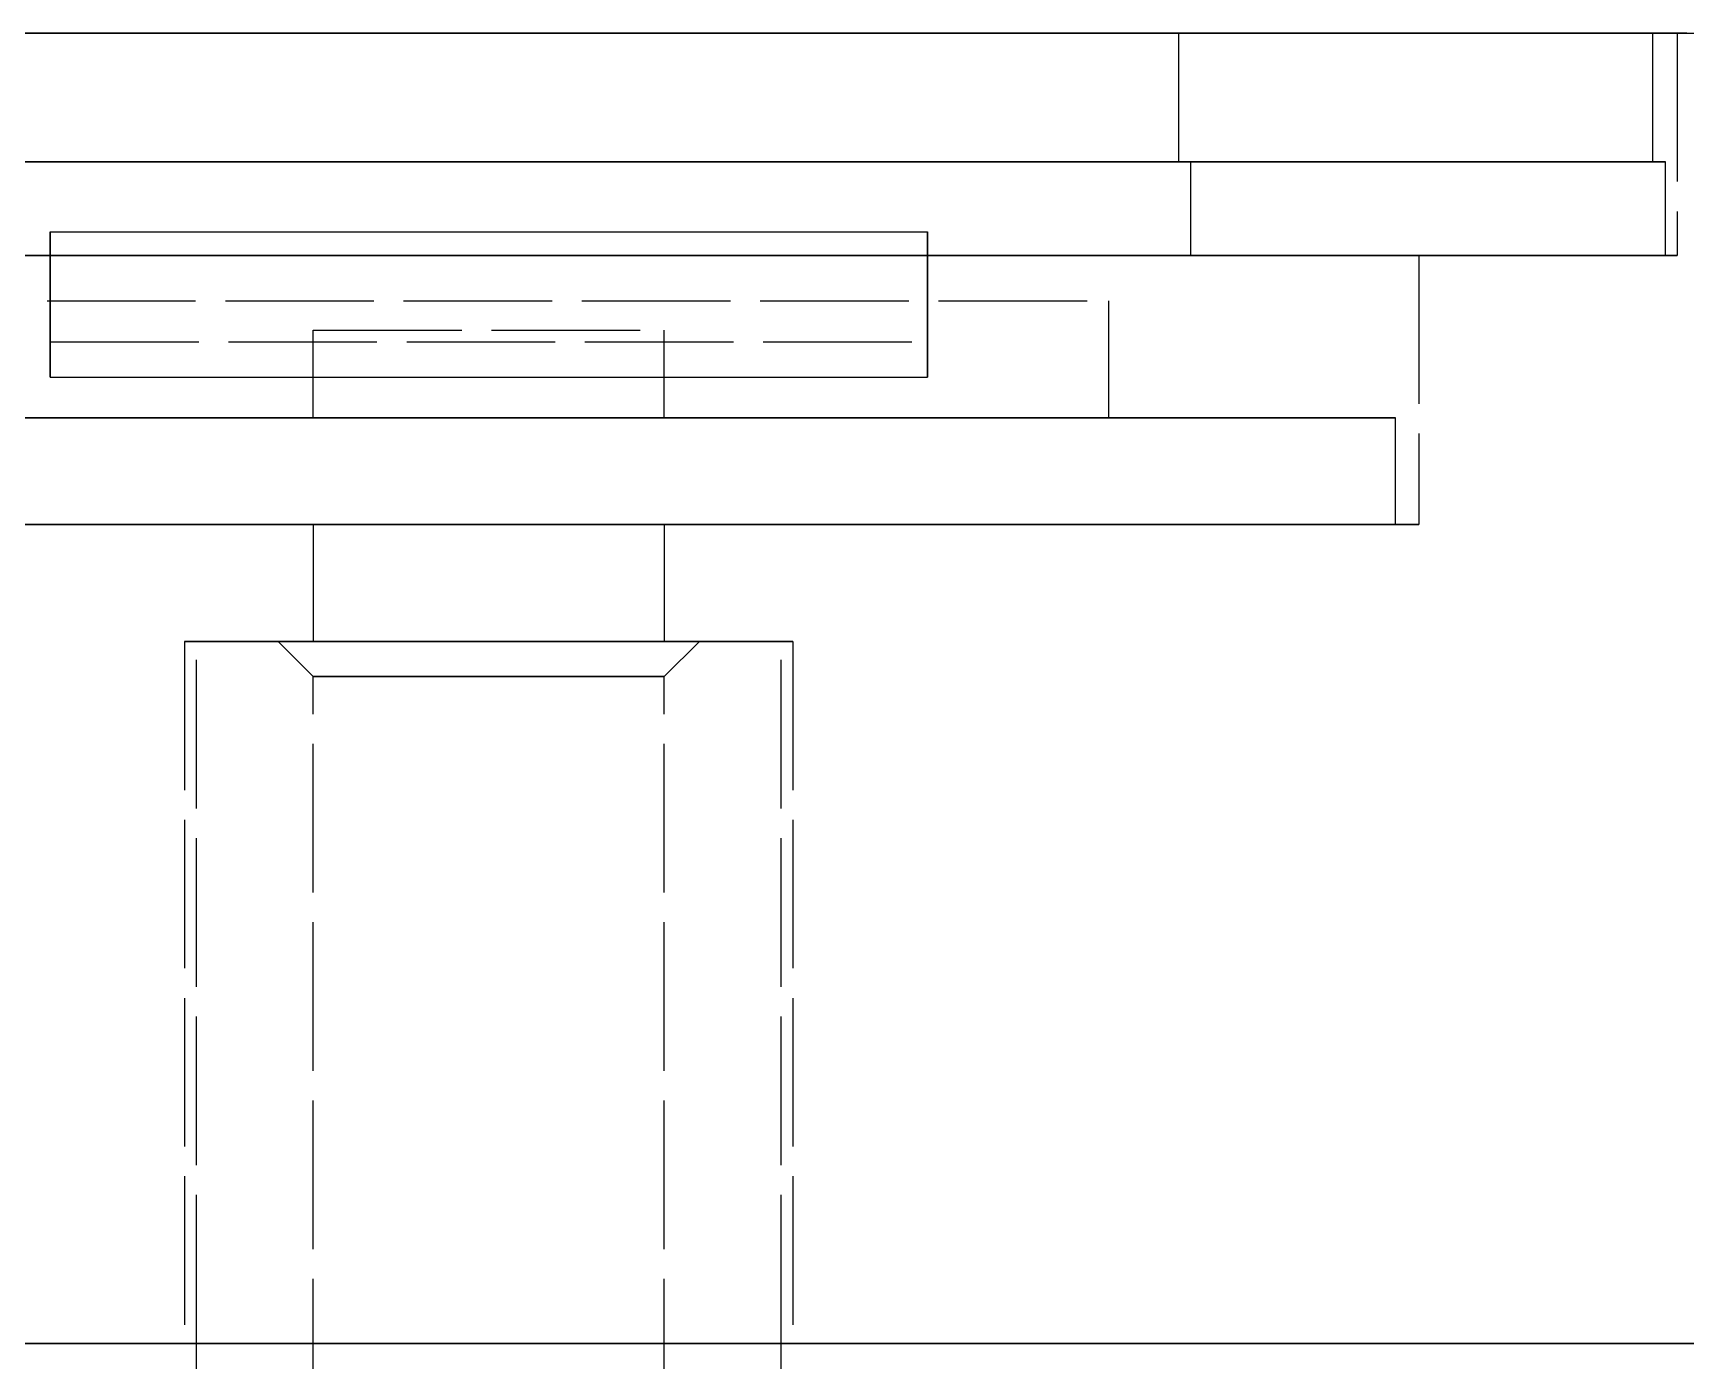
# Model space of a CAD drawing. Header units: millimetres. Extents: x -13 to 276, y -50 to 157.
# Drawn here: x 21.35 to 35.48, y 144.66 to 156.01 of the extents above; entities that cross this region are included whole.
import ezdxf

# ---------------------------------------------------------------- set-up
doc = ezdxf.new("R2010")
doc.units = ezdxf.units.MM
doc.linetypes.add('DASHED', pattern=[1.524, 1.27, -0.254])
doc.layers.add('HIDDEN', color=8, linetype='DASHED')
doc.layers.add('VISIBLE', color=7, linetype='CONTINUOUS')

msp = doc.modelspace()

# ---------------------------------------------------------------- linework, layer by layer
at = {"layer": 'HIDDEN'}
for points in [[(21.17571, 156.01), (21.53, 156.01), (21.88429, 156.01), (22.23857, 156.01), (22.59286, 156.01), (22.94714, 156.01), (23.30143, 156.01), (23.65571, 156.01), (24.01, 156.01), (24.36429, 156.01), (24.71857, 156.01), (25.07286, 156.01), (25.42714, 156.01), (25.78143, 156.01), (26.13571, 156.01), (26.49, 156.01), (26.84429, 156.01), (27.19857, 156.01), (27.55286, 156.01), (27.90714, 156.01), (28.26143, 156.01), (28.61571, 156.01), (28.97, 156.01), (29.32429, 156.01), (29.67857, 156.01), (30.03286, 156.01), (30.38714, 156.01), (30.74143, 156.01), (31.09571, 156.01), (31.45, 156.01), (31.80429, 156.01), (32.15857, 156.01), (32.51286, 156.01), (32.86714, 156.01), (33.22143, 156.01), (33.57571, 156.01), (33.93, 156.01), (34.28429, 156.01), (34.63857, 156.01), (34.99286, 156.01), (35.34714, 156.01), (35.70143, 156.01)], [(35.41, 156.01), (35.08746, 156.01), (34.76492, 156.01), (34.44238, 156.01), (34.11984, 156.01), (33.7973, 156.01), (33.47476, 156.01), (33.15222, 156.01), (32.82968, 156.01), (32.50714, 156.01), (32.1846, 156.01), (31.86206, 156.01), (31.53952, 156.01), (31.21698, 156.01), (30.89444, 156.01), (30.5719, 156.01), (30.24937, 156.01), (29.92683, 156.01), (29.60429, 156.01), (29.28175, 156.01), (28.95921, 156.01), (28.63667, 156.01), (28.31413, 156.01), (27.99159, 156.01), (27.66905, 156.01), (27.34651, 156.01), (27.02397, 156.01), (26.70143, 156.01), (26.37889, 156.01), (26.05635, 156.01), (25.73381, 156.01), (25.41127, 156.01), (25.08873, 156.01), (24.76619, 156.01), (24.44365, 156.01), (24.12111, 156.01), (23.79857, 156.01), (23.47603, 156.01), (23.15349, 156.01), (22.83095, 156.01), (22.50841, 156.01), (22.18587, 156.01), (21.86333, 156.01), (21.54079, 156.01), (21.21825, 156.01)], [(21.21825, 156.01), (21.54079, 156.01), (21.86333, 156.01), (22.18587, 156.01), (22.50841, 156.01), (22.83095, 156.01), (23.15349, 156.01), (23.47603, 156.01), (23.79857, 156.01), (24.12111, 156.01), (24.44365, 156.01), (24.76619, 156.01), (25.08873, 156.01), (25.41127, 156.01), (25.73381, 156.01), (26.05635, 156.01), (26.37889, 156.01), (26.70143, 156.01), (27.02397, 156.01), (27.34651, 156.01), (27.66905, 156.01), (27.99159, 156.01), (28.31413, 156.01), (28.63667, 156.01), (28.95921, 156.01), (29.28175, 156.01), (29.60429, 156.01), (29.92683, 156.01), (30.24937, 156.01), (30.5719, 156.01), (30.89444, 156.01), (31.21698, 156.01), (31.53952, 156.01), (31.86206, 156.01), (32.1846, 156.01), (32.50714, 156.01), (32.82968, 156.01), (33.15222, 156.01), (33.47476, 156.01), (33.7973, 156.01), (34.11984, 156.01), (34.44238, 156.01), (34.76492, 156.01), (35.08746, 156.01), (35.41, 156.01)], [(31.15, 156.01), (30.9627, 156.01), (30.7754, 156.01), (30.5881, 156.01), (30.40079, 156.01), (30.21349, 156.01), (30.02619, 156.01), (29.83889, 156.01), (29.65159, 156.01), (29.46429, 156.01), (29.27698, 156.01), (29.08968, 156.01), (28.90238, 156.01), (28.71508, 156.01), (28.52778, 156.01), (28.34048, 156.01), (28.15317, 156.01), (27.96587, 156.01), (27.77857, 156.01), (27.59127, 156.01), (27.40397, 156.01), (27.21667, 156.01), (27.02937, 156.01), (26.84206, 156.01), (26.65476, 156.01), (26.46746, 156.01), (26.28016, 156.01), (26.09286, 156.01), (25.90556, 156.01), (25.71825, 156.01), (25.53095, 156.01), (25.34365, 156.01), (25.15635, 156.01), (24.96905, 156.01), (24.78175, 156.01), (24.59444, 156.01), (24.40714, 156.01), (24.21984, 156.01), (24.03254, 156.01), (23.84524, 156.01), (23.65794, 156.01), (23.47063, 156.01), (23.28333, 156.01), (23.09603, 156.01), (22.90873, 156.01), (22.72143, 156.01), (22.53413, 156.01), (22.34683, 156.01), (22.15952, 156.01), (21.97222, 156.01), (21.78492, 156.01), (21.59762, 156.01), (21.41032, 156.01), (21.22302, 156.01)], [(35.2, 156.01), (34.88413, 156.01), (34.56825, 156.01), (34.25238, 156.01), (33.93651, 156.01), (33.62063, 156.01), (33.30476, 156.01), (32.98889, 156.01), (32.67302, 156.01), (32.35714, 156.01), (32.04127, 156.01), (31.7254, 156.01), (31.40952, 156.01), (31.09365, 156.01), (30.77778, 156.01), (30.4619, 156.01), (30.14603, 156.01), (29.83016, 156.01), (29.51429, 156.01), (29.19841, 156.01), (28.88254, 156.01), (28.56667, 156.01), (28.25079, 156.01), (27.93492, 156.01), (27.61905, 156.01), (27.30317, 156.01), (26.9873, 156.01), (26.67143, 156.01), (26.35556, 156.01), (26.03968, 156.01), (25.72381, 156.01), (25.40794, 156.01), (25.09206, 156.01), (24.77619, 156.01), (24.46032, 156.01), (24.14444, 156.01), (23.82857, 156.01), (23.5127, 156.01), (23.19683, 156.01), (22.88095, 156.01), (22.56508, 156.01), (22.24921, 156.01), (21.93333, 156.01), (21.61746, 156.01), (21.30159, 156.01)], [(31.15, 154.91), (31.15, 156.01)], [(31.15, 156.01), (31.21429, 156.01), (31.27857, 156.01), (31.34286, 156.01), (31.40714, 156.01), (31.47143, 156.01), (31.53571, 156.01), (31.6, 156.01), (31.66429, 156.01), (31.72857, 156.01), (31.79286, 156.01), (31.85714, 156.01), (31.92143, 156.01), (31.98571, 156.01), (32.05, 156.01), (32.11429, 156.01), (32.17857, 156.01), (32.24286, 156.01), (32.30714, 156.01), (32.37143, 156.01), (32.43571, 156.01), (32.5, 156.01), (32.56429, 156.01), (32.62857, 156.01), (32.69286, 156.01), (32.75714, 156.01), (32.82143, 156.01), (32.88571, 156.01), (32.95, 156.01), (33.01429, 156.01), (33.07857, 156.01), (33.14286, 156.01), (33.20714, 156.01), (33.27143, 156.01), (33.33571, 156.01), (33.4, 156.01), (33.46429, 156.01), (33.52857, 156.01), (33.59286, 156.01), (33.65714, 156.01), (33.72143, 156.01), (33.78571, 156.01), (33.85, 156.01), (33.91429, 156.01), (33.97857, 156.01), (34.04286, 156.01), (34.10714, 156.01), (34.17143, 156.01), (34.23571, 156.01), (34.3, 156.01), (34.36429, 156.01), (34.42857, 156.01), (34.49286, 156.01), (34.55714, 156.01), (34.62143, 156.01), (34.68571, 156.01), (34.75, 156.01), (34.81429, 156.01), (34.87857, 156.01), (34.94286, 156.01), (35.00714, 156.01), (35.07143, 156.01), (35.13571, 156.01), (35.2, 156.01)], [(35.2, 154.91), (35.2, 156.01)], [(35.41, 156.01), (35.41, 154.11)], [(19.35, 154.91), (31.15, 154.91)], [(35.31, 154.91), (34.99063, 154.91), (34.67127, 154.91), (34.3519, 154.91), (34.03254, 154.91), (33.71317, 154.91), (33.39381, 154.91), (33.07444, 154.91), (32.75508, 154.91), (32.43571, 154.91), (32.11635, 154.91), (31.79698, 154.91), (31.47762, 154.91), (31.15825, 154.91), (30.83889, 154.91), (30.51952, 154.91), (30.20016, 154.91), (29.88079, 154.91), (29.56143, 154.91), (29.24206, 154.91), (28.9227, 154.91), (28.60333, 154.91), (28.28397, 154.91), (27.9646, 154.91), (27.64524, 154.91), (27.32587, 154.91), (27.00651, 154.91), (26.68714, 154.91), (26.36778, 154.91), (26.04841, 154.91), (25.72905, 154.91), (25.40968, 154.91), (25.09032, 154.91), (24.77095, 154.91), (24.45159, 154.91), (24.13222, 154.91), (23.81286, 154.91), (23.49349, 154.91), (23.17413, 154.91), (22.85476, 154.91), (22.5354, 154.91), (22.21603, 154.91), (21.89667, 154.91), (21.5773, 154.91), (21.25794, 154.91)], [(21.30159, 154.91), (21.61746, 154.91), (21.93333, 154.91), (22.24921, 154.91), (22.56508, 154.91), (22.88095, 154.91), (23.19683, 154.91), (23.5127, 154.91), (23.82857, 154.91), (24.14444, 154.91), (24.46032, 154.91), (24.77619, 154.91), (25.09206, 154.91), (25.40794, 154.91), (25.72381, 154.91), (26.03968, 154.91), (26.35556, 154.91), (26.67143, 154.91), (26.9873, 154.91), (27.30317, 154.91), (27.61905, 154.91), (27.93492, 154.91), (28.25079, 154.91), (28.56667, 154.91), (28.88254, 154.91), (29.19841, 154.91), (29.51429, 154.91), (29.83016, 154.91), (30.14603, 154.91), (30.4619, 154.91), (30.77778, 154.91), (31.09365, 154.91), (31.40952, 154.91), (31.7254, 154.91), (32.04127, 154.91), (32.35714, 154.91), (32.67302, 154.91), (32.98889, 154.91), (33.30476, 154.91), (33.62063, 154.91), (33.93651, 154.91), (34.25238, 154.91), (34.56825, 154.91), (34.88413, 154.91), (35.2, 154.91)], [(35.2, 154.91), (35.13571, 154.91), (35.07143, 154.91), (35.00714, 154.91), (34.94286, 154.91), (34.87857, 154.91), (34.81429, 154.91), (34.75, 154.91), (34.68571, 154.91), (34.62143, 154.91), (34.55714, 154.91), (34.49286, 154.91), (34.42857, 154.91), (34.36429, 154.91), (34.3, 154.91), (34.23571, 154.91), (34.17143, 154.91), (34.10714, 154.91), (34.04286, 154.91), (33.97857, 154.91), (33.91429, 154.91), (33.85, 154.91), (33.78571, 154.91), (33.72143, 154.91), (33.65714, 154.91), (33.59286, 154.91), (33.52857, 154.91), (33.46429, 154.91), (33.4, 154.91), (33.33571, 154.91), (33.27143, 154.91), (33.20714, 154.91), (33.14286, 154.91), (33.07857, 154.91), (33.01429, 154.91), (32.95, 154.91), (32.88571, 154.91), (32.82143, 154.91), (32.75714, 154.91), (32.69286, 154.91), (32.62857, 154.91), (32.56429, 154.91), (32.5, 154.91), (32.43571, 154.91), (32.37143, 154.91), (32.30714, 154.91), (32.24286, 154.91), (32.17857, 154.91), (32.11429, 154.91), (32.05, 154.91), (31.98571, 154.91), (31.92143, 154.91), (31.85714, 154.91), (31.79286, 154.91), (31.72857, 154.91), (31.66429, 154.91), (31.6, 154.91), (31.53571, 154.91), (31.47143, 154.91), (31.40714, 154.91), (31.34286, 154.91), (31.27857, 154.91), (31.21429, 154.91), (31.15, 154.91)], [(31.25, 154.11), (31.25, 154.91)], [(31.25, 154.91), (31.31444, 154.91), (31.37889, 154.91), (31.44333, 154.91), (31.50778, 154.91), (31.57222, 154.91), (31.63667, 154.91), (31.70111, 154.91), (31.76556, 154.91), (31.83, 154.91), (31.89444, 154.91), (31.95889, 154.91), (32.02333, 154.91), (32.08778, 154.91), (32.15222, 154.91), (32.21667, 154.91), (32.28111, 154.91), (32.34556, 154.91), (32.41, 154.91), (32.47444, 154.91), (32.53889, 154.91), (32.60333, 154.91), (32.66778, 154.91), (32.73222, 154.91), (32.79667, 154.91), (32.86111, 154.91), (32.92556, 154.91), (32.99, 154.91), (33.05444, 154.91), (33.11889, 154.91), (33.18333, 154.91), (33.24778, 154.91), (33.31222, 154.91), (33.37667, 154.91), (33.44111, 154.91), (33.50556, 154.91), (33.57, 154.91), (33.63444, 154.91), (33.69889, 154.91), (33.76333, 154.91), (33.82778, 154.91), (33.89222, 154.91), (33.95667, 154.91), (34.02111, 154.91), (34.08556, 154.91), (34.15, 154.91), (34.21444, 154.91), (34.27889, 154.91), (34.34333, 154.91), (34.40778, 154.91), (34.47222, 154.91), (34.53667, 154.91), (34.60111, 154.91), (34.66556, 154.91), (34.73, 154.91), (34.79444, 154.91), (34.85889, 154.91), (34.92333, 154.91), (34.98778, 154.91), (35.05222, 154.91), (35.11667, 154.91), (35.18111, 154.91), (35.24556, 154.91), (35.31, 154.91)], [(35.31, 154.11), (35.31, 154.91)], [(21.5, 153.37), (21.5, 154.31)], [(21.5, 154.31), (29, 154.31)], [(29, 153.37), (29, 154.31)], [(35.41, 154.11), (35.08746, 154.11), (34.76492, 154.11), (34.44238, 154.11), (34.11984, 154.11), (33.7973, 154.11), (33.47476, 154.11), (33.15222, 154.11), (32.82968, 154.11), (32.50714, 154.11), (32.1846, 154.11), (31.86206, 154.11), (31.53952, 154.11), (31.21698, 154.11), (30.89444, 154.11), (30.5719, 154.11), (30.24937, 154.11), (29.92683, 154.11), (29.60429, 154.11), (29.28175, 154.11), (28.95921, 154.11), (28.63667, 154.11), (28.31413, 154.11), (27.99159, 154.11), (27.66905, 154.11), (27.34651, 154.11), (27.02397, 154.11), (26.70143, 154.11), (26.37889, 154.11), (26.05635, 154.11), (25.73381, 154.11), (25.41127, 154.11), (25.08873, 154.11), (24.76619, 154.11), (24.44365, 154.11), (24.12111, 154.11), (23.79857, 154.11), (23.47603, 154.11), (23.15349, 154.11), (22.83095, 154.11), (22.50841, 154.11), (22.18587, 154.11), (21.86333, 154.11), (21.54079, 154.11), (21.21825, 154.11)], [(21.21825, 154.11), (21.54079, 154.11), (21.86333, 154.11), (22.18587, 154.11), (22.50841, 154.11), (22.83095, 154.11), (23.15349, 154.11), (23.47603, 154.11), (23.79857, 154.11), (24.12111, 154.11), (24.44365, 154.11), (24.76619, 154.11), (25.08873, 154.11), (25.41127, 154.11), (25.73381, 154.11), (26.05635, 154.11), (26.37889, 154.11), (26.70143, 154.11), (27.02397, 154.11), (27.34651, 154.11), (27.66905, 154.11), (27.99159, 154.11), (28.31413, 154.11), (28.63667, 154.11), (28.95921, 154.11), (29.28175, 154.11), (29.60429, 154.11), (29.92683, 154.11), (30.24937, 154.11), (30.5719, 154.11), (30.89444, 154.11), (31.21698, 154.11), (31.53952, 154.11), (31.86206, 154.11), (32.1846, 154.11), (32.50714, 154.11), (32.82968, 154.11), (33.15222, 154.11), (33.47476, 154.11), (33.7973, 154.11), (34.11984, 154.11), (34.44238, 154.11), (34.76492, 154.11), (35.08746, 154.11), (35.41, 154.11)], [(21.25794, 154.11), (21.5773, 154.11), (21.89667, 154.11), (22.21603, 154.11), (22.5354, 154.11), (22.85476, 154.11), (23.17413, 154.11), (23.49349, 154.11), (23.81286, 154.11), (24.13222, 154.11), (24.45159, 154.11), (24.77095, 154.11), (25.09032, 154.11), (25.40968, 154.11), (25.72905, 154.11), (26.04841, 154.11), (26.36778, 154.11), (26.68714, 154.11), (27.00651, 154.11), (27.32587, 154.11), (27.64524, 154.11), (27.9646, 154.11), (28.28397, 154.11), (28.60333, 154.11), (28.9227, 154.11), (29.24206, 154.11), (29.56143, 154.11), (29.88079, 154.11), (30.20016, 154.11), (30.51952, 154.11), (30.83889, 154.11), (31.15825, 154.11), (31.47762, 154.11), (31.79698, 154.11), (32.11635, 154.11), (32.43571, 154.11), (32.75508, 154.11), (33.07444, 154.11), (33.39381, 154.11), (33.71317, 154.11), (34.03254, 154.11), (34.3519, 154.11), (34.67127, 154.11), (34.99063, 154.11), (35.31, 154.11)], [(33.2, 154.11), (32.94762, 154.11), (32.69524, 154.11), (32.44286, 154.11), (32.19048, 154.11), (31.9381, 154.11), (31.68571, 154.11), (31.43333, 154.11), (31.18095, 154.11), (30.92857, 154.11), (30.67619, 154.11), (30.42381, 154.11), (30.17143, 154.11), (29.91905, 154.11), (29.66667, 154.11), (29.41429, 154.11), (29.1619, 154.11), (28.90952, 154.11), (28.65714, 154.11), (28.40476, 154.11), (28.15238, 154.11), (27.9, 154.11), (27.64762, 154.11), (27.39524, 154.11), (27.14286, 154.11), (26.89048, 154.11), (26.6381, 154.11), (26.38571, 154.11), (26.13333, 154.11), (25.88095, 154.11), (25.62857, 154.11), (25.37619, 154.11), (25.12381, 154.11), (24.87143, 154.11), (24.61905, 154.11), (24.36667, 154.11), (24.11429, 154.11), (23.8619, 154.11), (23.60952, 154.11), (23.35714, 154.11), (23.10476, 154.11), (22.85238, 154.11), (22.6, 154.11), (22.34762, 154.11), (22.09524, 154.11), (21.84286, 154.11), (21.59048, 154.11), (21.3381, 154.11)], [(21.3381, 154.11), (21.59048, 154.11), (21.84286, 154.11), (22.09524, 154.11), (22.34762, 154.11), (22.6, 154.11), (22.85238, 154.11), (23.10476, 154.11), (23.35714, 154.11), (23.60952, 154.11), (23.8619, 154.11), (24.11429, 154.11), (24.36667, 154.11), (24.61905, 154.11), (24.87143, 154.11), (25.12381, 154.11), (25.37619, 154.11), (25.62857, 154.11), (25.88095, 154.11), (26.13333, 154.11), (26.38571, 154.11), (26.6381, 154.11), (26.89048, 154.11), (27.14286, 154.11), (27.39524, 154.11), (27.64762, 154.11), (27.9, 154.11), (28.15238, 154.11), (28.40476, 154.11), (28.65714, 154.11), (28.90952, 154.11), (29.1619, 154.11), (29.41429, 154.11), (29.66667, 154.11), (29.91905, 154.11), (30.17143, 154.11), (30.42381, 154.11), (30.67619, 154.11), (30.92857, 154.11), (31.18095, 154.11), (31.43333, 154.11), (31.68571, 154.11), (31.9381, 154.11), (32.19048, 154.11), (32.44286, 154.11), (32.69524, 154.11), (32.94762, 154.11), (33.2, 154.11)], [(21.5, 154.11), (29, 154.11)], [(35.31, 154.11), (35.24556, 154.11), (35.18111, 154.11), (35.11667, 154.11), (35.05222, 154.11), (34.98778, 154.11), (34.92333, 154.11), (34.85889, 154.11), (34.79444, 154.11), (34.73, 154.11), (34.66556, 154.11), (34.60111, 154.11), (34.53667, 154.11), (34.47222, 154.11), (34.40778, 154.11), (34.34333, 154.11), (34.27889, 154.11), (34.21444, 154.11), (34.15, 154.11), (34.08556, 154.11), (34.02111, 154.11), (33.95667, 154.11), (33.89222, 154.11), (33.82778, 154.11), (33.76333, 154.11), (33.69889, 154.11), (33.63444, 154.11), (33.57, 154.11), (33.50556, 154.11), (33.44111, 154.11), (33.37667, 154.11), (33.31222, 154.11), (33.24778, 154.11), (33.18333, 154.11), (33.11889, 154.11), (33.05444, 154.11), (32.99, 154.11), (32.92556, 154.11), (32.86111, 154.11), (32.79667, 154.11), (32.73222, 154.11), (32.66778, 154.11), (32.60333, 154.11), (32.53889, 154.11), (32.47444, 154.11), (32.41, 154.11), (32.34556, 154.11), (32.28111, 154.11), (32.21667, 154.11), (32.15222, 154.11), (32.08778, 154.11), (32.02333, 154.11), (31.95889, 154.11), (31.89444, 154.11), (31.83, 154.11), (31.76556, 154.11), (31.70111, 154.11), (31.63667, 154.11), (31.57222, 154.11), (31.50778, 154.11), (31.44333, 154.11), (31.37889, 154.11), (31.31444, 154.11), (31.25, 154.11)], [(33.2, 154.11), (33.2, 151.81)], [(19.95, 153.72), (30.55, 153.72)], [(19.95, 153.72), (30.55, 153.72)], [(30.55, 152.72), (30.55, 153.72)], [(30.55, 152.72), (30.55, 153.72)], [(23.75, 152.72), (23.75, 153.47)], [(23.75, 152.72), (23.75, 153.47)], [(23.75, 153.47), (26.75, 153.47)], [(23.75, 153.47), (26.75, 153.47)], [(26.75, 152.72), (26.75, 153.47)], [(26.75, 152.72), (26.75, 153.47)], [(21.5, 153.07), (21.5, 153.37)], [(21.5, 153.37), (29, 153.37)], [(21.5, 153.37), (29, 153.37)], [(29, 153.07), (29, 153.37)], [(21.5, 153.07), (29, 153.07)], [(19.95, 152.72), (30.55, 152.72)], [(19.95, 152.72), (30.55, 152.72)], [(33, 152.72), (32.75397, 152.72), (32.50794, 152.72), (32.2619, 152.72), (32.01587, 152.72), (31.76984, 152.72), (31.52381, 152.72), (31.27778, 152.72), (31.03175, 152.72), (30.78571, 152.72), (30.53968, 152.72), (30.29365, 152.72), (30.04762, 152.72), (29.80159, 152.72), (29.55556, 152.72), (29.30952, 152.72), (29.06349, 152.72), (28.81746, 152.72), (28.57143, 152.72), (28.3254, 152.72), (28.07937, 152.72), (27.83333, 152.72), (27.5873, 152.72), (27.34127, 152.72), (27.09524, 152.72), (26.84921, 152.72), (26.60317, 152.72), (26.35714, 152.72), (26.11111, 152.72), (25.86508, 152.72), (25.61905, 152.72), (25.37302, 152.72), (25.12698, 152.72), (24.88095, 152.72), (24.63492, 152.72), (24.38889, 152.72), (24.14286, 152.72), (23.89683, 152.72), (23.65079, 152.72), (23.40476, 152.72), (23.15873, 152.72), (22.9127, 152.72), (22.66667, 152.72), (22.42063, 152.72), (22.1746, 152.72), (21.92857, 152.72), (21.68254, 152.72), (21.43651, 152.72), (21.19048, 152.72)], [(21.19048, 152.72), (21.43651, 152.72), (21.68254, 152.72), (21.92857, 152.72), (22.1746, 152.72), (22.42063, 152.72), (22.66667, 152.72), (22.9127, 152.72), (23.15873, 152.72), (23.40476, 152.72), (23.65079, 152.72), (23.89683, 152.72), (24.14286, 152.72), (24.38889, 152.72), (24.63492, 152.72), (24.88095, 152.72), (25.12698, 152.72), (25.37302, 152.72), (25.61905, 152.72), (25.86508, 152.72), (26.11111, 152.72), (26.35714, 152.72), (26.60317, 152.72), (26.84921, 152.72), (27.09524, 152.72), (27.34127, 152.72), (27.5873, 152.72), (27.83333, 152.72), (28.07937, 152.72), (28.3254, 152.72), (28.57143, 152.72), (28.81746, 152.72), (29.06349, 152.72), (29.30952, 152.72), (29.55556, 152.72), (29.80159, 152.72), (30.04762, 152.72), (30.29365, 152.72), (30.53968, 152.72), (30.78571, 152.72), (31.03175, 152.72), (31.27778, 152.72), (31.52381, 152.72), (31.76984, 152.72), (32.01587, 152.72), (32.2619, 152.72), (32.50794, 152.72), (32.75397, 152.72), (33, 152.72)], [(23.75, 152.72), (26.75, 152.72)], [(23.75, 152.72), (26.75, 152.72)], [(33, 151.81), (33, 152.72)], [(33, 151.81), (32.75397, 151.81), (32.50794, 151.81), (32.2619, 151.81), (32.01587, 151.81), (31.76984, 151.81), (31.52381, 151.81), (31.27778, 151.81), (31.03175, 151.81), (30.78571, 151.81), (30.53968, 151.81), (30.29365, 151.81), (30.04762, 151.81), (29.80159, 151.81), (29.55556, 151.81), (29.30952, 151.81), (29.06349, 151.81), (28.81746, 151.81), (28.57143, 151.81), (28.3254, 151.81), (28.07937, 151.81), (27.83333, 151.81), (27.5873, 151.81), (27.34127, 151.81), (27.09524, 151.81), (26.84921, 151.81), (26.60317, 151.81), (26.35714, 151.81), (26.11111, 151.81), (25.86508, 151.81), (25.61905, 151.81), (25.37302, 151.81), (25.12698, 151.81), (24.88095, 151.81), (24.63492, 151.81), (24.38889, 151.81), (24.14286, 151.81), (23.89683, 151.81), (23.65079, 151.81), (23.40476, 151.81), (23.15873, 151.81), (22.9127, 151.81), (22.66667, 151.81), (22.42063, 151.81), (22.1746, 151.81), (21.92857, 151.81), (21.68254, 151.81), (21.43651, 151.81), (21.19048, 151.81)], [(21.19048, 151.81), (21.43651, 151.81), (21.68254, 151.81), (21.92857, 151.81), (22.1746, 151.81), (22.42063, 151.81), (22.66667, 151.81), (22.9127, 151.81), (23.15873, 151.81), (23.40476, 151.81), (23.65079, 151.81), (23.89683, 151.81), (24.14286, 151.81), (24.38889, 151.81), (24.63492, 151.81), (24.88095, 151.81), (25.12698, 151.81), (25.37302, 151.81), (25.61905, 151.81), (25.86508, 151.81), (26.11111, 151.81), (26.35714, 151.81), (26.60317, 151.81), (26.84921, 151.81), (27.09524, 151.81), (27.34127, 151.81), (27.5873, 151.81), (27.83333, 151.81), (28.07937, 151.81), (28.3254, 151.81), (28.57143, 151.81), (28.81746, 151.81), (29.06349, 151.81), (29.30952, 151.81), (29.55556, 151.81), (29.80159, 151.81), (30.04762, 151.81), (30.29365, 151.81), (30.53968, 151.81), (30.78571, 151.81), (31.03175, 151.81), (31.27778, 151.81), (31.52381, 151.81), (31.76984, 151.81), (32.01587, 151.81), (32.2619, 151.81), (32.50794, 151.81), (32.75397, 151.81), (33, 151.81)], [(33.2, 151.81), (32.94762, 151.81), (32.69524, 151.81), (32.44286, 151.81), (32.19048, 151.81), (31.9381, 151.81), (31.68571, 151.81), (31.43333, 151.81), (31.18095, 151.81), (30.92857, 151.81), (30.67619, 151.81), (30.42381, 151.81), (30.17143, 151.81), (29.91905, 151.81), (29.66667, 151.81), (29.41429, 151.81), (29.1619, 151.81), (28.90952, 151.81), (28.65714, 151.81), (28.40476, 151.81), (28.15238, 151.81), (27.9, 151.81), (27.64762, 151.81), (27.39524, 151.81), (27.14286, 151.81), (26.89048, 151.81), (26.6381, 151.81), (26.38571, 151.81), (26.13333, 151.81), (25.88095, 151.81), (25.62857, 151.81), (25.37619, 151.81), (25.12381, 151.81), (24.87143, 151.81), (24.61905, 151.81), (24.36667, 151.81), (24.11429, 151.81), (23.8619, 151.81), (23.60952, 151.81), (23.35714, 151.81), (23.10476, 151.81), (22.85238, 151.81), (22.6, 151.81), (22.34762, 151.81), (22.09524, 151.81), (21.84286, 151.81), (21.59048, 151.81), (21.3381, 151.81)], [(21.3381, 151.81), (21.59048, 151.81), (21.84286, 151.81), (22.09524, 151.81), (22.34762, 151.81), (22.6, 151.81), (22.85238, 151.81), (23.10476, 151.81), (23.35714, 151.81), (23.60952, 151.81), (23.8619, 151.81), (24.11429, 151.81), (24.36667, 151.81), (24.61905, 151.81), (24.87143, 151.81), (25.12381, 151.81), (25.37619, 151.81), (25.62857, 151.81), (25.88095, 151.81), (26.13333, 151.81), (26.38571, 151.81), (26.6381, 151.81), (26.89048, 151.81), (27.14286, 151.81), (27.39524, 151.81), (27.64762, 151.81), (27.9, 151.81), (28.15238, 151.81), (28.40476, 151.81), (28.65714, 151.81), (28.90952, 151.81), (29.1619, 151.81), (29.41429, 151.81), (29.66667, 151.81), (29.91905, 151.81), (30.17143, 151.81), (30.42381, 151.81), (30.67619, 151.81), (30.92857, 151.81), (31.18095, 151.81), (31.43333, 151.81), (31.68571, 151.81), (31.9381, 151.81), (32.19048, 151.81), (32.44286, 151.81), (32.69524, 151.81), (32.94762, 151.81), (33.2, 151.81)], [(26.75, 151.81), (26.70238, 151.81), (26.65476, 151.81), (26.60714, 151.81), (26.55952, 151.81), (26.5119, 151.81), (26.46429, 151.81), (26.41667, 151.81), (26.36905, 151.81), (26.32143, 151.81), (26.27381, 151.81), (26.22619, 151.81), (26.17857, 151.81), (26.13095, 151.81), (26.08333, 151.81), (26.03571, 151.81), (25.9881, 151.81), (25.94048, 151.81), (25.89286, 151.81), (25.84524, 151.81), (25.79762, 151.81), (25.75, 151.81), (25.70238, 151.81), (25.65476, 151.81), (25.60714, 151.81), (25.55952, 151.81), (25.5119, 151.81), (25.46429, 151.81), (25.41667, 151.81), (25.36905, 151.81), (25.32143, 151.81), (25.27381, 151.81), (25.22619, 151.81), (25.17857, 151.81), (25.13095, 151.81), (25.08333, 151.81), (25.03571, 151.81), (24.9881, 151.81), (24.94048, 151.81), (24.89286, 151.81), (24.84524, 151.81), (24.79762, 151.81), (24.75, 151.81), (24.70238, 151.81), (24.65476, 151.81), (24.60714, 151.81), (24.55952, 151.81), (24.5119, 151.81), (24.46429, 151.81), (24.41667, 151.81), (24.36905, 151.81), (24.32143, 151.81), (24.27381, 151.81), (24.22619, 151.81), (24.17857, 151.81), (24.13095, 151.81), (24.08333, 151.81), (24.03571, 151.81), (23.9881, 151.81), (23.94048, 151.81), (23.89286, 151.81), (23.84524, 151.81), (23.79762, 151.81), (23.75, 151.81)], [(23.75, 151.81), (23.79762, 151.81), (23.84524, 151.81), (23.89286, 151.81), (23.94048, 151.81), (23.9881, 151.81), (24.03571, 151.81), (24.08333, 151.81), (24.13095, 151.81), (24.17857, 151.81), (24.22619, 151.81), (24.27381, 151.81), (24.32143, 151.81), (24.36905, 151.81), (24.41667, 151.81), (24.46429, 151.81), (24.5119, 151.81), (24.55952, 151.81), (24.60714, 151.81), (24.65476, 151.81), (24.70238, 151.81), (24.75, 151.81), (24.79762, 151.81), (24.84524, 151.81), (24.89286, 151.81), (24.94048, 151.81), (24.9881, 151.81), (25.03571, 151.81), (25.08333, 151.81), (25.13095, 151.81), (25.17857, 151.81), (25.22619, 151.81), (25.27381, 151.81), (25.32143, 151.81), (25.36905, 151.81), (25.41667, 151.81), (25.46429, 151.81), (25.5119, 151.81), (25.55952, 151.81), (25.60714, 151.81), (25.65476, 151.81), (25.70238, 151.81), (25.75, 151.81), (25.79762, 151.81), (25.84524, 151.81), (25.89286, 151.81), (25.94048, 151.81), (25.9881, 151.81), (26.03571, 151.81), (26.08333, 151.81), (26.13095, 151.81), (26.17857, 151.81), (26.22619, 151.81), (26.27381, 151.81), (26.32143, 151.81), (26.36905, 151.81), (26.41667, 151.81), (26.46429, 151.81), (26.5119, 151.81), (26.55952, 151.81), (26.60714, 151.81), (26.65476, 151.81), (26.70238, 151.81), (26.75, 151.81)], [(23.75, 151.81), (23.75, 150.81)], [(26.75, 151.81), (26.75, 150.81)], [(27.85, 150.81), (27.76746, 150.81), (27.68492, 150.81), (27.60238, 150.81), (27.51984, 150.81), (27.4373, 150.81), (27.35476, 150.81), (27.27222, 150.81), (27.18968, 150.81), (27.10714, 150.81), (27.0246, 150.81), (26.94206, 150.81), (26.85952, 150.81), (26.77698, 150.81), (26.69444, 150.81), (26.6119, 150.81), (26.52937, 150.81), (26.44683, 150.81), (26.36429, 150.81), (26.28175, 150.81), (26.19921, 150.81), (26.11667, 150.81), (26.03413, 150.81), (25.95159, 150.81), (25.86905, 150.81), (25.78651, 150.81), (25.70397, 150.81), (25.62143, 150.81), (25.53889, 150.81), (25.45635, 150.81), (25.37381, 150.81), (25.29127, 150.81), (25.20873, 150.81), (25.12619, 150.81), (25.04365, 150.81), (24.96111, 150.81), (24.87857, 150.81), (24.79603, 150.81), (24.71349, 150.81), (24.63095, 150.81), (24.54841, 150.81), (24.46587, 150.81), (24.38333, 150.81), (24.30079, 150.81), (24.21825, 150.81), (24.13571, 150.81), (24.05317, 150.81), (23.97063, 150.81), (23.8881, 150.81), (23.80556, 150.81), (23.72302, 150.81), (23.64048, 150.81), (23.55794, 150.81), (23.4754, 150.81), (23.39286, 150.81), (23.31032, 150.81), (23.22778, 150.81), (23.14524, 150.81), (23.0627, 150.81), (22.98016, 150.81), (22.89762, 150.81), (22.81508, 150.81), (22.73254, 150.81), (22.65, 150.81)], [(22.65, 150.81), (22.73254, 150.81), (22.81508, 150.81), (22.89762, 150.81), (22.98016, 150.81), (23.0627, 150.81), (23.14524, 150.81), (23.22778, 150.81), (23.31032, 150.81), (23.39286, 150.81), (23.4754, 150.81), (23.55794, 150.81), (23.64048, 150.81), (23.72302, 150.81), (23.80556, 150.81), (23.8881, 150.81), (23.97063, 150.81), (24.05317, 150.81), (24.13571, 150.81), (24.21825, 150.81), (24.30079, 150.81), (24.38333, 150.81), (24.46587, 150.81), (24.54841, 150.81), (24.63095, 150.81), (24.71349, 150.81), (24.79603, 150.81), (24.87857, 150.81), (24.96111, 150.81), (25.04365, 150.81), (25.12619, 150.81), (25.20873, 150.81), (25.29127, 150.81), (25.37381, 150.81), (25.45635, 150.81), (25.53889, 150.81), (25.62143, 150.81), (25.70397, 150.81), (25.78651, 150.81), (25.86905, 150.81), (25.95159, 150.81), (26.03413, 150.81), (26.11667, 150.81), (26.19921, 150.81), (26.28175, 150.81), (26.36429, 150.81), (26.44683, 150.81), (26.52937, 150.81), (26.6119, 150.81), (26.69444, 150.81), (26.77698, 150.81), (26.85952, 150.81), (26.94206, 150.81), (27.0246, 150.81), (27.10714, 150.81), (27.18968, 150.81), (27.27222, 150.81), (27.35476, 150.81), (27.4373, 150.81), (27.51984, 150.81), (27.60238, 150.81), (27.68492, 150.81), (27.76746, 150.81), (27.85, 150.81)], [(22.65, 150.81), (22.65, 144.81)], [(27.75, 150.81), (27.67063, 150.81), (27.59127, 150.81), (27.5119, 150.81), (27.43254, 150.81), (27.35317, 150.81), (27.27381, 150.81), (27.19444, 150.81), (27.11508, 150.81), (27.03571, 150.81), (26.95635, 150.81), (26.87698, 150.81), (26.79762, 150.81), (26.71825, 150.81), (26.63889, 150.81), (26.55952, 150.81), (26.48016, 150.81), (26.40079, 150.81), (26.32143, 150.81), (26.24206, 150.81), (26.1627, 150.81), (26.08333, 150.81), (26.00397, 150.81), (25.9246, 150.81), (25.84524, 150.81), (25.76587, 150.81), (25.68651, 150.81), (25.60714, 150.81), (25.52778, 150.81), (25.44841, 150.81), (25.36905, 150.81), (25.28968, 150.81), (25.21032, 150.81), (25.13095, 150.81), (25.05159, 150.81), (24.97222, 150.81), (24.89286, 150.81), (24.81349, 150.81), (24.73413, 150.81), (24.65476, 150.81), (24.5754, 150.81), (24.49603, 150.81), (24.41667, 150.81), (24.3373, 150.81), (24.25794, 150.81), (24.17857, 150.81), (24.09921, 150.81), (24.01984, 150.81), (23.94048, 150.81), (23.86111, 150.81), (23.78175, 150.81), (23.70238, 150.81), (23.62302, 150.81), (23.54365, 150.81), (23.46429, 150.81), (23.38492, 150.81), (23.30556, 150.81), (23.22619, 150.81), (23.14683, 150.81), (23.06746, 150.81), (22.9881, 150.81), (22.90873, 150.81), (22.82937, 150.81), (22.75, 150.81)], [(22.75, 150.81), (22.82937, 150.81), (22.90873, 150.81), (22.9881, 150.81), (23.06746, 150.81), (23.14683, 150.81), (23.22619, 150.81), (23.30556, 150.81), (23.38492, 150.81), (23.46429, 150.81), (23.54365, 150.81), (23.62302, 150.81), (23.70238, 150.81), (23.78175, 150.81), (23.86111, 150.81), (23.94048, 150.81), (24.01984, 150.81), (24.09921, 150.81), (24.17857, 150.81), (24.25794, 150.81), (24.3373, 150.81), (24.41667, 150.81), (24.49603, 150.81), (24.5754, 150.81), (24.65476, 150.81), (24.73413, 150.81), (24.81349, 150.81), (24.89286, 150.81), (24.97222, 150.81), (25.05159, 150.81), (25.13095, 150.81), (25.21032, 150.81), (25.28968, 150.81), (25.36905, 150.81), (25.44841, 150.81), (25.52778, 150.81), (25.60714, 150.81), (25.68651, 150.81), (25.76587, 150.81), (25.84524, 150.81), (25.9246, 150.81), (26.00397, 150.81), (26.08333, 150.81), (26.1627, 150.81), (26.24206, 150.81), (26.32143, 150.81), (26.40079, 150.81), (26.48016, 150.81), (26.55952, 150.81), (26.63889, 150.81), (26.71825, 150.81), (26.79762, 150.81), (26.87698, 150.81), (26.95635, 150.81), (27.03571, 150.81), (27.11508, 150.81), (27.19444, 150.81), (27.27381, 150.81), (27.35317, 150.81), (27.43254, 150.81), (27.5119, 150.81), (27.59127, 150.81), (27.67063, 150.81), (27.75, 150.81)], [(22.75, 144.81), (22.75, 150.81)], [(27.05, 150.81), (26.99286, 150.81), (26.93571, 150.81), (26.87857, 150.81), (26.82143, 150.81), (26.76429, 150.81), (26.70714, 150.81), (26.65, 150.81), (26.59286, 150.81), (26.53571, 150.81), (26.47857, 150.81), (26.42143, 150.81), (26.36429, 150.81), (26.30714, 150.81), (26.25, 150.81), (26.19286, 150.81), (26.13571, 150.81), (26.07857, 150.81), (26.02143, 150.81), (25.96429, 150.81), (25.90714, 150.81), (25.85, 150.81), (25.79286, 150.81), (25.73571, 150.81), (25.67857, 150.81), (25.62143, 150.81), (25.56429, 150.81), (25.50714, 150.81), (25.45, 150.81), (25.39286, 150.81), (25.33571, 150.81), (25.27857, 150.81), (25.22143, 150.81), (25.16429, 150.81), (25.10714, 150.81), (25.05, 150.81), (24.99286, 150.81), (24.93571, 150.81), (24.87857, 150.81), (24.82143, 150.81), (24.76429, 150.81), (24.70714, 150.81), (24.65, 150.81), (24.59286, 150.81), (24.53571, 150.81), (24.47857, 150.81), (24.42143, 150.81), (24.36429, 150.81), (24.30714, 150.81), (24.25, 150.81), (24.19286, 150.81), (24.13571, 150.81), (24.07857, 150.81), (24.02143, 150.81), (23.96429, 150.81), (23.90714, 150.81), (23.85, 150.81), (23.79286, 150.81), (23.73571, 150.81), (23.67857, 150.81), (23.62143, 150.81), (23.56429, 150.81), (23.50714, 150.81), (23.45, 150.81)], [(23.45, 150.81), (23.50714, 150.81), (23.56429, 150.81), (23.62143, 150.81), (23.67857, 150.81), (23.73571, 150.81), (23.79286, 150.81), (23.85, 150.81), (23.90714, 150.81), (23.96429, 150.81), (24.02143, 150.81), (24.07857, 150.81), (24.13571, 150.81), (24.19286, 150.81), (24.25, 150.81), (24.30714, 150.81), (24.36429, 150.81), (24.42143, 150.81), (24.47857, 150.81), (24.53571, 150.81), (24.59286, 150.81), (24.65, 150.81), (24.70714, 150.81), (24.76429, 150.81), (24.82143, 150.81), (24.87857, 150.81), (24.93571, 150.81), (24.99286, 150.81), (25.05, 150.81), (25.10714, 150.81), (25.16429, 150.81), (25.22143, 150.81), (25.27857, 150.81), (25.33571, 150.81), (25.39286, 150.81), (25.45, 150.81), (25.50714, 150.81), (25.56429, 150.81), (25.62143, 150.81), (25.67857, 150.81), (25.73571, 150.81), (25.79286, 150.81), (25.85, 150.81), (25.90714, 150.81), (25.96429, 150.81), (26.02143, 150.81), (26.07857, 150.81), (26.13571, 150.81), (26.19286, 150.81), (26.25, 150.81), (26.30714, 150.81), (26.36429, 150.81), (26.42143, 150.81), (26.47857, 150.81), (26.53571, 150.81), (26.59286, 150.81), (26.65, 150.81), (26.70714, 150.81), (26.76429, 150.81), (26.82143, 150.81), (26.87857, 150.81), (26.93571, 150.81), (26.99286, 150.81), (27.05, 150.81)], [(23.75, 150.51), (23.45, 150.81)], [(26.75, 150.81), (26.70238, 150.81), (26.65476, 150.81), (26.60714, 150.81), (26.55952, 150.81), (26.5119, 150.81), (26.46429, 150.81), (26.41667, 150.81), (26.36905, 150.81), (26.32143, 150.81), (26.27381, 150.81), (26.22619, 150.81), (26.17857, 150.81), (26.13095, 150.81), (26.08333, 150.81), (26.03571, 150.81), (25.9881, 150.81), (25.94048, 150.81), (25.89286, 150.81), (25.84524, 150.81), (25.79762, 150.81), (25.75, 150.81), (25.70238, 150.81), (25.65476, 150.81), (25.60714, 150.81), (25.55952, 150.81), (25.5119, 150.81), (25.46429, 150.81), (25.41667, 150.81), (25.36905, 150.81), (25.32143, 150.81), (25.27381, 150.81), (25.22619, 150.81), (25.17857, 150.81), (25.13095, 150.81), (25.08333, 150.81), (25.03571, 150.81), (24.9881, 150.81), (24.94048, 150.81), (24.89286, 150.81), (24.84524, 150.81), (24.79762, 150.81), (24.75, 150.81), (24.70238, 150.81), (24.65476, 150.81), (24.60714, 150.81), (24.55952, 150.81), (24.5119, 150.81), (24.46429, 150.81), (24.41667, 150.81), (24.36905, 150.81), (24.32143, 150.81), (24.27381, 150.81), (24.22619, 150.81), (24.17857, 150.81), (24.13095, 150.81), (24.08333, 150.81), (24.03571, 150.81), (23.9881, 150.81), (23.94048, 150.81), (23.89286, 150.81), (23.84524, 150.81), (23.79762, 150.81), (23.75, 150.81)], [(23.75, 150.81), (23.79762, 150.81), (23.84524, 150.81), (23.89286, 150.81), (23.94048, 150.81), (23.9881, 150.81), (24.03571, 150.81), (24.08333, 150.81), (24.13095, 150.81), (24.17857, 150.81), (24.22619, 150.81), (24.27381, 150.81), (24.32143, 150.81), (24.36905, 150.81), (24.41667, 150.81), (24.46429, 150.81), (24.5119, 150.81), (24.55952, 150.81), (24.60714, 150.81), (24.65476, 150.81), (24.70238, 150.81), (24.75, 150.81), (24.79762, 150.81), (24.84524, 150.81), (24.89286, 150.81), (24.94048, 150.81), (24.9881, 150.81), (25.03571, 150.81), (25.08333, 150.81), (25.13095, 150.81), (25.17857, 150.81), (25.22619, 150.81), (25.27381, 150.81), (25.32143, 150.81), (25.36905, 150.81), (25.41667, 150.81), (25.46429, 150.81), (25.5119, 150.81), (25.55952, 150.81), (25.60714, 150.81), (25.65476, 150.81), (25.70238, 150.81), (25.75, 150.81), (25.79762, 150.81), (25.84524, 150.81), (25.89286, 150.81), (25.94048, 150.81), (25.9881, 150.81), (26.03571, 150.81), (26.08333, 150.81), (26.13095, 150.81), (26.17857, 150.81), (26.22619, 150.81), (26.27381, 150.81), (26.32143, 150.81), (26.36905, 150.81), (26.41667, 150.81), (26.46429, 150.81), (26.5119, 150.81), (26.55952, 150.81), (26.60714, 150.81), (26.65476, 150.81), (26.70238, 150.81), (26.75, 150.81)], [(27.05, 150.81), (26.75, 150.51)], [(27.75, 144.81), (27.75, 150.81)], [(27.85, 150.81), (27.85, 144.81)], [(26.75, 150.51), (26.70238, 150.51), (26.65476, 150.51), (26.60714, 150.51), (26.55952, 150.51), (26.5119, 150.51), (26.46429, 150.51), (26.41667, 150.51), (26.36905, 150.51), (26.32143, 150.51), (26.27381, 150.51), (26.22619, 150.51), (26.17857, 150.51), (26.13095, 150.51), (26.08333, 150.51), (26.03571, 150.51), (25.9881, 150.51), (25.94048, 150.51), (25.89286, 150.51), (25.84524, 150.51), (25.79762, 150.51), (25.75, 150.51), (25.70238, 150.51), (25.65476, 150.51), (25.60714, 150.51), (25.55952, 150.51), (25.5119, 150.51), (25.46429, 150.51), (25.41667, 150.51), (25.36905, 150.51), (25.32143, 150.51), (25.27381, 150.51), (25.22619, 150.51), (25.17857, 150.51), (25.13095, 150.51), (25.08333, 150.51), (25.03571, 150.51), (24.9881, 150.51), (24.94048, 150.51), (24.89286, 150.51), (24.84524, 150.51), (24.79762, 150.51), (24.75, 150.51), (24.70238, 150.51), (24.65476, 150.51), (24.60714, 150.51), (24.55952, 150.51), (24.5119, 150.51), (24.46429, 150.51), (24.41667, 150.51), (24.36905, 150.51), (24.32143, 150.51), (24.27381, 150.51), (24.22619, 150.51), (24.17857, 150.51), (24.13095, 150.51), (24.08333, 150.51), (24.03571, 150.51), (23.9881, 150.51), (23.94048, 150.51), (23.89286, 150.51), (23.84524, 150.51), (23.79762, 150.51), (23.75, 150.51)], [(23.75, 150.51), (23.79762, 150.51), (23.84524, 150.51), (23.89286, 150.51), (23.94048, 150.51), (23.9881, 150.51), (24.03571, 150.51), (24.08333, 150.51), (24.13095, 150.51), (24.17857, 150.51), (24.22619, 150.51), (24.27381, 150.51), (24.32143, 150.51), (24.36905, 150.51), (24.41667, 150.51), (24.46429, 150.51), (24.5119, 150.51), (24.55952, 150.51), (24.60714, 150.51), (24.65476, 150.51), (24.70238, 150.51), (24.75, 150.51), (24.79762, 150.51), (24.84524, 150.51), (24.89286, 150.51), (24.94048, 150.51), (24.9881, 150.51), (25.03571, 150.51), (25.08333, 150.51), (25.13095, 150.51), (25.17857, 150.51), (25.22619, 150.51), (25.27381, 150.51), (25.32143, 150.51), (25.36905, 150.51), (25.41667, 150.51), (25.46429, 150.51), (25.5119, 150.51), (25.55952, 150.51), (25.60714, 150.51), (25.65476, 150.51), (25.70238, 150.51), (25.75, 150.51), (25.79762, 150.51), (25.84524, 150.51), (25.89286, 150.51), (25.94048, 150.51), (25.9881, 150.51), (26.03571, 150.51), (26.08333, 150.51), (26.13095, 150.51), (26.17857, 150.51), (26.22619, 150.51), (26.27381, 150.51), (26.32143, 150.51), (26.36905, 150.51), (26.41667, 150.51), (26.46429, 150.51), (26.5119, 150.51), (26.55952, 150.51), (26.60714, 150.51), (26.65476, 150.51), (26.70238, 150.51), (26.75, 150.51)], [(23.75, 93.8), (23.75, 150.51)], [(26.75, 93.8), (26.75, 150.51)], [(21.17571, 144.81), (21.53, 144.81), (21.88429, 144.81), (22.23857, 144.81), (22.59286, 144.81), (22.94714, 144.81), (23.30143, 144.81), (23.65571, 144.81), (24.01, 144.81), (24.36429, 144.81), (24.71857, 144.81), (25.07286, 144.81), (25.42714, 144.81), (25.78143, 144.81), (26.13571, 144.81), (26.49, 144.81), (26.84429, 144.81), (27.19857, 144.81), (27.55286, 144.81), (27.90714, 144.81), (28.26143, 144.81), (28.61571, 144.81), (28.97, 144.81), (29.32429, 144.81), (29.67857, 144.81), (30.03286, 144.81), (30.38714, 144.81), (30.74143, 144.81), (31.09571, 144.81), (31.45, 144.81), (31.80429, 144.81), (32.15857, 144.81), (32.51286, 144.81), (32.86714, 144.81), (33.22143, 144.81), (33.57571, 144.81), (33.93, 144.81), (34.28429, 144.81), (34.63857, 144.81), (34.99286, 144.81), (35.34714, 144.81), (35.70143, 144.81)], [(27.85, 144.81), (27.76746, 144.81), (27.68492, 144.81), (27.60238, 144.81), (27.51984, 144.81), (27.4373, 144.81), (27.35476, 144.81), (27.27222, 144.81), (27.18968, 144.81), (27.10714, 144.81), (27.0246, 144.81), (26.94206, 144.81), (26.85952, 144.81), (26.77698, 144.81), (26.69444, 144.81), (26.6119, 144.81), (26.52937, 144.81), (26.44683, 144.81), (26.36429, 144.81), (26.28175, 144.81), (26.19921, 144.81), (26.11667, 144.81), (26.03413, 144.81), (25.95159, 144.81), (25.86905, 144.81), (25.78651, 144.81), (25.70397, 144.81), (25.62143, 144.81), (25.53889, 144.81), (25.45635, 144.81), (25.37381, 144.81), (25.29127, 144.81), (25.20873, 144.81), (25.12619, 144.81), (25.04365, 144.81), (24.96111, 144.81), (24.87857, 144.81), (24.79603, 144.81), (24.71349, 144.81), (24.63095, 144.81), (24.54841, 144.81), (24.46587, 144.81), (24.38333, 144.81), (24.30079, 144.81), (24.21825, 144.81), (24.13571, 144.81), (24.05317, 144.81), (23.97063, 144.81), (23.8881, 144.81), (23.80556, 144.81), (23.72302, 144.81), (23.64048, 144.81), (23.55794, 144.81), (23.4754, 144.81), (23.39286, 144.81), (23.31032, 144.81), (23.22778, 144.81), (23.14524, 144.81), (23.0627, 144.81), (22.98016, 144.81), (22.89762, 144.81), (22.81508, 144.81), (22.73254, 144.81), (22.65, 144.81)], [(22.65, 144.81), (22.73254, 144.81), (22.81508, 144.81), (22.89762, 144.81), (22.98016, 144.81), (23.0627, 144.81), (23.14524, 144.81), (23.22778, 144.81), (23.31032, 144.81), (23.39286, 144.81), (23.4754, 144.81), (23.55794, 144.81), (23.64048, 144.81), (23.72302, 144.81), (23.80556, 144.81), (23.8881, 144.81), (23.97063, 144.81), (24.05317, 144.81), (24.13571, 144.81), (24.21825, 144.81), (24.30079, 144.81), (24.38333, 144.81), (24.46587, 144.81), (24.54841, 144.81), (24.63095, 144.81), (24.71349, 144.81), (24.79603, 144.81), (24.87857, 144.81), (24.96111, 144.81), (25.04365, 144.81), (25.12619, 144.81), (25.20873, 144.81), (25.29127, 144.81), (25.37381, 144.81), (25.45635, 144.81), (25.53889, 144.81), (25.62143, 144.81), (25.70397, 144.81), (25.78651, 144.81), (25.86905, 144.81), (25.95159, 144.81), (26.03413, 144.81), (26.11667, 144.81), (26.19921, 144.81), (26.28175, 144.81), (26.36429, 144.81), (26.44683, 144.81), (26.52937, 144.81), (26.6119, 144.81), (26.69444, 144.81), (26.77698, 144.81), (26.85952, 144.81), (26.94206, 144.81), (27.0246, 144.81), (27.10714, 144.81), (27.18968, 144.81), (27.27222, 144.81), (27.35476, 144.81), (27.4373, 144.81), (27.51984, 144.81), (27.60238, 144.81), (27.68492, 144.81), (27.76746, 144.81), (27.85, 144.81)]]:
    msp.add_lwpolyline(points, dxfattribs=at)
at = {"layer": 'VISIBLE'}
for points in [[(19.35, 156.01), (31.15, 156.01)], [(35.49159, 156.01), (35.4081, 156.01), (35.3246, 156.01), (35.24111, 156.01), (35.15762, 156.01), (35.07413, 156.01), (34.99063, 156.01), (34.90714, 156.01), (34.82365, 156.01), (34.74016, 156.01), (34.65667, 156.01), (34.57317, 156.01), (34.48968, 156.01), (34.40619, 156.01), (34.3227, 156.01), (34.23921, 156.01), (34.15571, 156.01), (34.07222, 156.01), (33.98873, 156.01), (33.90524, 156.01), (33.82175, 156.01), (33.73825, 156.01), (33.65476, 156.01), (33.57127, 156.01), (33.48778, 156.01), (33.40429, 156.01), (33.32079, 156.01), (33.2373, 156.01), (33.15381, 156.01), (33.07032, 156.01), (32.98683, 156.01), (32.90333, 156.01), (32.81984, 156.01), (32.73635, 156.01), (32.65286, 156.01), (32.56937, 156.01), (32.48587, 156.01), (32.40238, 156.01), (32.31889, 156.01), (32.2354, 156.01), (32.1519, 156.01), (32.06841, 156.01), (31.98492, 156.01), (31.90143, 156.01), (31.81794, 156.01), (31.73444, 156.01), (31.65095, 156.01), (31.56746, 156.01), (31.48397, 156.01), (31.40048, 156.01), (31.31698, 156.01), (31.23349, 156.01), (31.15, 156.01)], [(31.15, 154.91), (31.15, 156.01)], [(19.25, 154.91), (31.25, 154.91)], [(31.25, 154.11), (31.25, 154.91)], [(21.5, 154.31), (21.5, 153.07)], [(21.5, 154.31), (29, 154.31)], [(29, 154.31), (29, 153.07)], [(19.25, 154.11), (21.5, 154.11)], [(29, 154.11), (31.25, 154.11)], [(21.5, 153.07), (29, 153.07)], [(35.70143, 144.81), (35.34714, 144.81), (34.99286, 144.81), (34.63857, 144.81), (34.28429, 144.81), (33.93, 144.81), (33.57571, 144.81), (33.22143, 144.81), (32.86714, 144.81), (32.51286, 144.81), (32.15857, 144.81), (31.80429, 144.81), (31.45, 144.81), (31.09571, 144.81), (30.74143, 144.81), (30.38714, 144.81), (30.03286, 144.81), (29.67857, 144.81), (29.32429, 144.81), (28.97, 144.81), (28.61571, 144.81), (28.26143, 144.81), (27.90714, 144.81), (27.55286, 144.81), (27.19857, 144.81), (26.84429, 144.81), (26.49, 144.81), (26.13571, 144.81), (25.78143, 144.81), (25.42714, 144.81), (25.07286, 144.81), (24.71857, 144.81), (24.36429, 144.81), (24.01, 144.81), (23.65571, 144.81), (23.30143, 144.81), (22.94714, 144.81), (22.59286, 144.81), (22.23857, 144.81), (21.88429, 144.81), (21.53, 144.81), (21.17571, 144.81)], [(22.75, 144.51), (22.75, 144.81)], [(27.75, 144.51), (27.75, 144.81)]]:
    msp.add_lwpolyline(points, dxfattribs=at)

doc.saveas('drawing.dxf')
